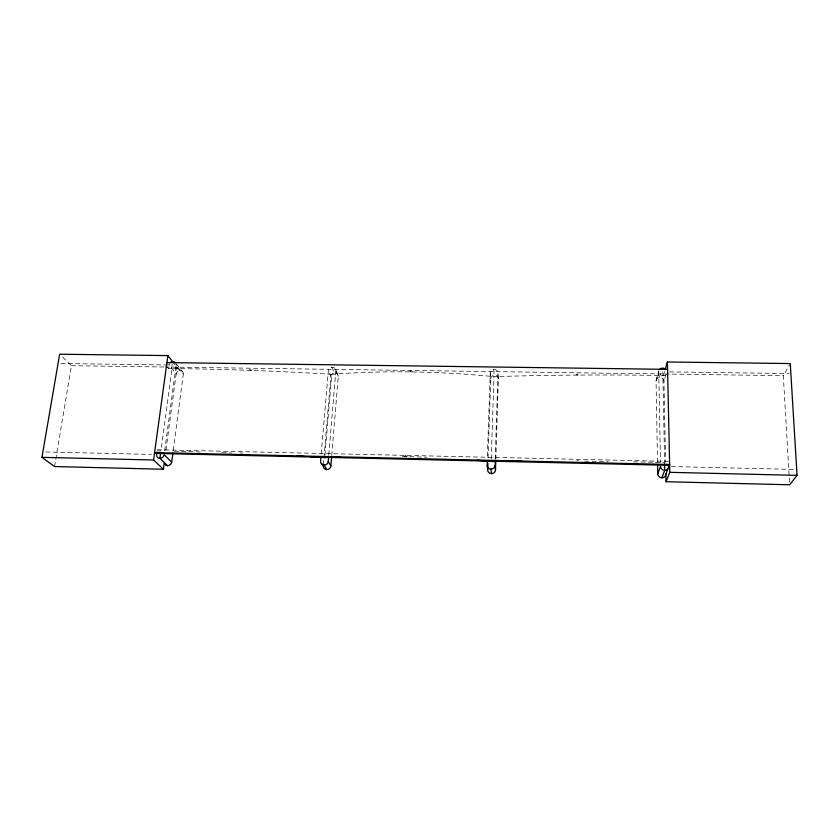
<?xml version="1.0" encoding="UTF-8"?>
<svg xmlns="http://www.w3.org/2000/svg" width="839" height="839" viewBox="0 0 839 839"><rect width="100%" height="100%" fill="white"/><g stroke="black" fill="none" stroke-linecap="round" stroke-linejoin="round"><path stroke-width="0.63" stroke-dasharray="4.2 3.15" d="M495.22 458.87L497.967 373.124A3.87 3.576 -5.8 0 0 494.223 369.496A3.87 3.576 -5.8 0 0 490.249 373.019L487.291 458.692M495.828 459.531L498.397 378.767L497.947 372.621M488.057 458.052L490.773 378.651L490.249 373.019M491.255 458.881L493.982 376.659A741.508 151.639 1.1 0 1 577.295 375.075L577.452 375.075A740.942 151.586 1.1 0 1 662.841 375.484L665.883 375.526M331.73 455.608L338.264 376.407L335.81 370.838A3.796 3.471 -23.1 0 0 332.37 367.262A3.796 3.471 -23.1 0 0 328.343 370.723L321.138 454.79M323.403 464.512L323.844 459.321M323.959 458.031L330.881 376.292L328.343 370.723M324.955 455.021L331.772 374.309A281.956 81.886 2.9 0 1 493.982 376.659M328.794 454.969L335.81 370.838M171.607 368.531L172.215 363.906M173.243 450.512L183.29 374.121L176.169 365.101A3.796 3.346 -32.7 0 0 176.148 364.126M165.933 450.344L177.06 367.178M331.772 374.309A692.385 143.312 3.9 0 0 172.047 368.541L160.899 450.973L157.166 450.889L155.949 449.704L669.218 461.398M164.664 450.847L176.169 365.101M172.047 368.541L168.408 368.489L168.975 364.546A3.796 3.346 -32.7 0 1 169.132 364.105M54.556 466.536L71.42 365.699L60.565 355.096M183.29 374.121A3.723 3.293 -32.9 0 0 180.175 370.649A3.723 3.293 -32.9 0 0 176.148 374.016L168.975 364.546M656.171 380.151L658.856 370.807M657.514 462.1L656.056 381.084L658.741 371.75A4.038 3.66 10 0 1 658.762 371.278M659.412 377.56L661.132 371.687M664.519 371.593L663.796 373.995L665.6 462.279M666.082 374.194L663.943 381.2A3.954 3.597 10.4 0 0 659.936 377.54A3.954 3.597 10.4 0 0 656.056 381.084M789.52 482.194L783.311 375.673L789.635 364.661M239.996 452.966L242.849 453.029M60.974 363.507L168.88 364.996M669.407 371.897L789.237 373.554M71.42 365.699L164.014 367M165.325 367.021L783.311 375.673M45.862 451.99L151.44 454.444M671.431 466.557L795.005 469.441M576.98 460.265L578.449 460.747M167.255 367.073L168.408 368.489M172.509 361.588L179.703 370.67M176.379 363.822L182.724 371.876M331.877 367.283L334.383 372.894M335.6 369.38L338.054 374.96M493.72 369.517L494.202 375.19M662.81 371.813L664.593 462.509A754.597 123.134 1.5 0 0 631.452 461.807M658.741 371.75L660.45 462.415M402.363 456.51A288.081 67.015 3 0 1 426.81 457.234M330.881 376.292A3.744 3.429 -23.2 0 1 334.866 372.873A3.744 3.429 -23.2 0 1 338.264 376.407M490.773 378.651A3.817 3.545 -5.7 0 1 494.695 375.169A3.817 3.545 -5.7 0 1 498.397 378.767M174.218 451.267A703.9 116.254 3.8 0 1 201.098 451.99M222.073 452.682A703.9 116.254 3.8 0 1 231.942 453.05M584.689 461.209A754.597 123.134 1.5 0 1 608.244 461.45M250.421 369.338L249.361 369.852L251.081 370.398L252.14 369.894L250.421 369.338M410.953 370.848L409.652 371.373L411.236 371.929L412.536 371.404L410.953 370.848M577.568 373.995L576.026 374.509L577.452 375.075L578.994 374.551L577.568 373.995M405.898 455.703L404.576 456.112L407.523 456.175L405.898 455.703"/><path stroke-width="1.26" d="M487.207 461.293L487.648 469.767A3.922 3.755 -4.1 0 0 491.444 473.616A3.922 3.755 -4.1 0 0 495.492 469.955L495.146 461.471M495.492 469.955L495.786 460.831M487.648 469.767L487.879 463.254M322.207 463.988L323.298 465.813A3.859 3.618 -30.4 0 0 326.78 469.588A3.859 3.618 -30.4 0 0 330.881 465.991L331.625 456.909M330.881 465.991L328.259 461.44L328.689 456.259M320.907 457.381L320.582 461.251A3.912 3.66 -30.2 0 0 324.106 465.079L326.78 469.588M160.543 453.427L159.903 458.346L167.559 465.697M164.475 463.38A3.849 3.461 -39.3 0 0 171.712 462.163L172.897 453.102M173.243 362.354L167.894 355.6L59.653 354.215L41.95 457.339L54.556 466.536L163.406 469.242L164.213 463.201M163.406 469.242L153.568 460.003L167.894 355.6M156.998 452.116L156.662 454.57A3.933 3.513 -39 0 0 159.903 458.346A3.933 3.513 -39 0 0 164.14 454.748L171.712 462.163M665.243 369.191L667.404 361.987L790.265 363.56L797.05 475.356L789.667 484.785L665.998 481.722L665.841 474.056L668.83 466.494A4.174 3.87 17.4 0 1 664.75 470.301L661.856 477.779A4.09 3.796 18 0 1 657.724 473.857L657.566 464.712M657.724 473.857L660.524 466.306A4.174 3.87 17.4 0 0 664.75 470.301L664.624 463.81M665.998 481.722L669.795 472.326L667.404 361.987M166.93 362.584L667.561 369.359M41.95 457.339L153.568 460.003M669.795 472.326L797.05 475.356M487.071 465.184A3.975 3.796 -4.4 0 0 490.92 469.074L491.444 473.616M340.099 456.961A288.081 67.015 3 0 0 324.735 457.622A704.445 116.296 3.8 0 0 310.87 456.815M477.139 460.265A288.081 67.015 3 0 1 491.172 461.481A755.173 123.176 1.5 0 1 521.9 461.177M169.918 362.888A3.796 3.346 -32.7 0 1 175.592 362.815M328.259 461.44A3.912 3.66 -30.2 0 1 324.106 465.079M495.02 465.372A3.975 3.796 -4.4 0 1 490.92 469.074M297.027 456.049A704.445 116.296 3.8 0 1 304.578 456.458M659.527 369.527A4.038 3.66 10 0 1 662.17 368.164L662.737 368.143A4.038 3.66 10 0 1 665.778 369.464M665.841 474.056A4.09 3.796 18 0 1 661.856 477.779M669.627 464.47L669.302 465.309L155.446 453.396L154.586 452.578L669.627 464.47"/></g></svg>
